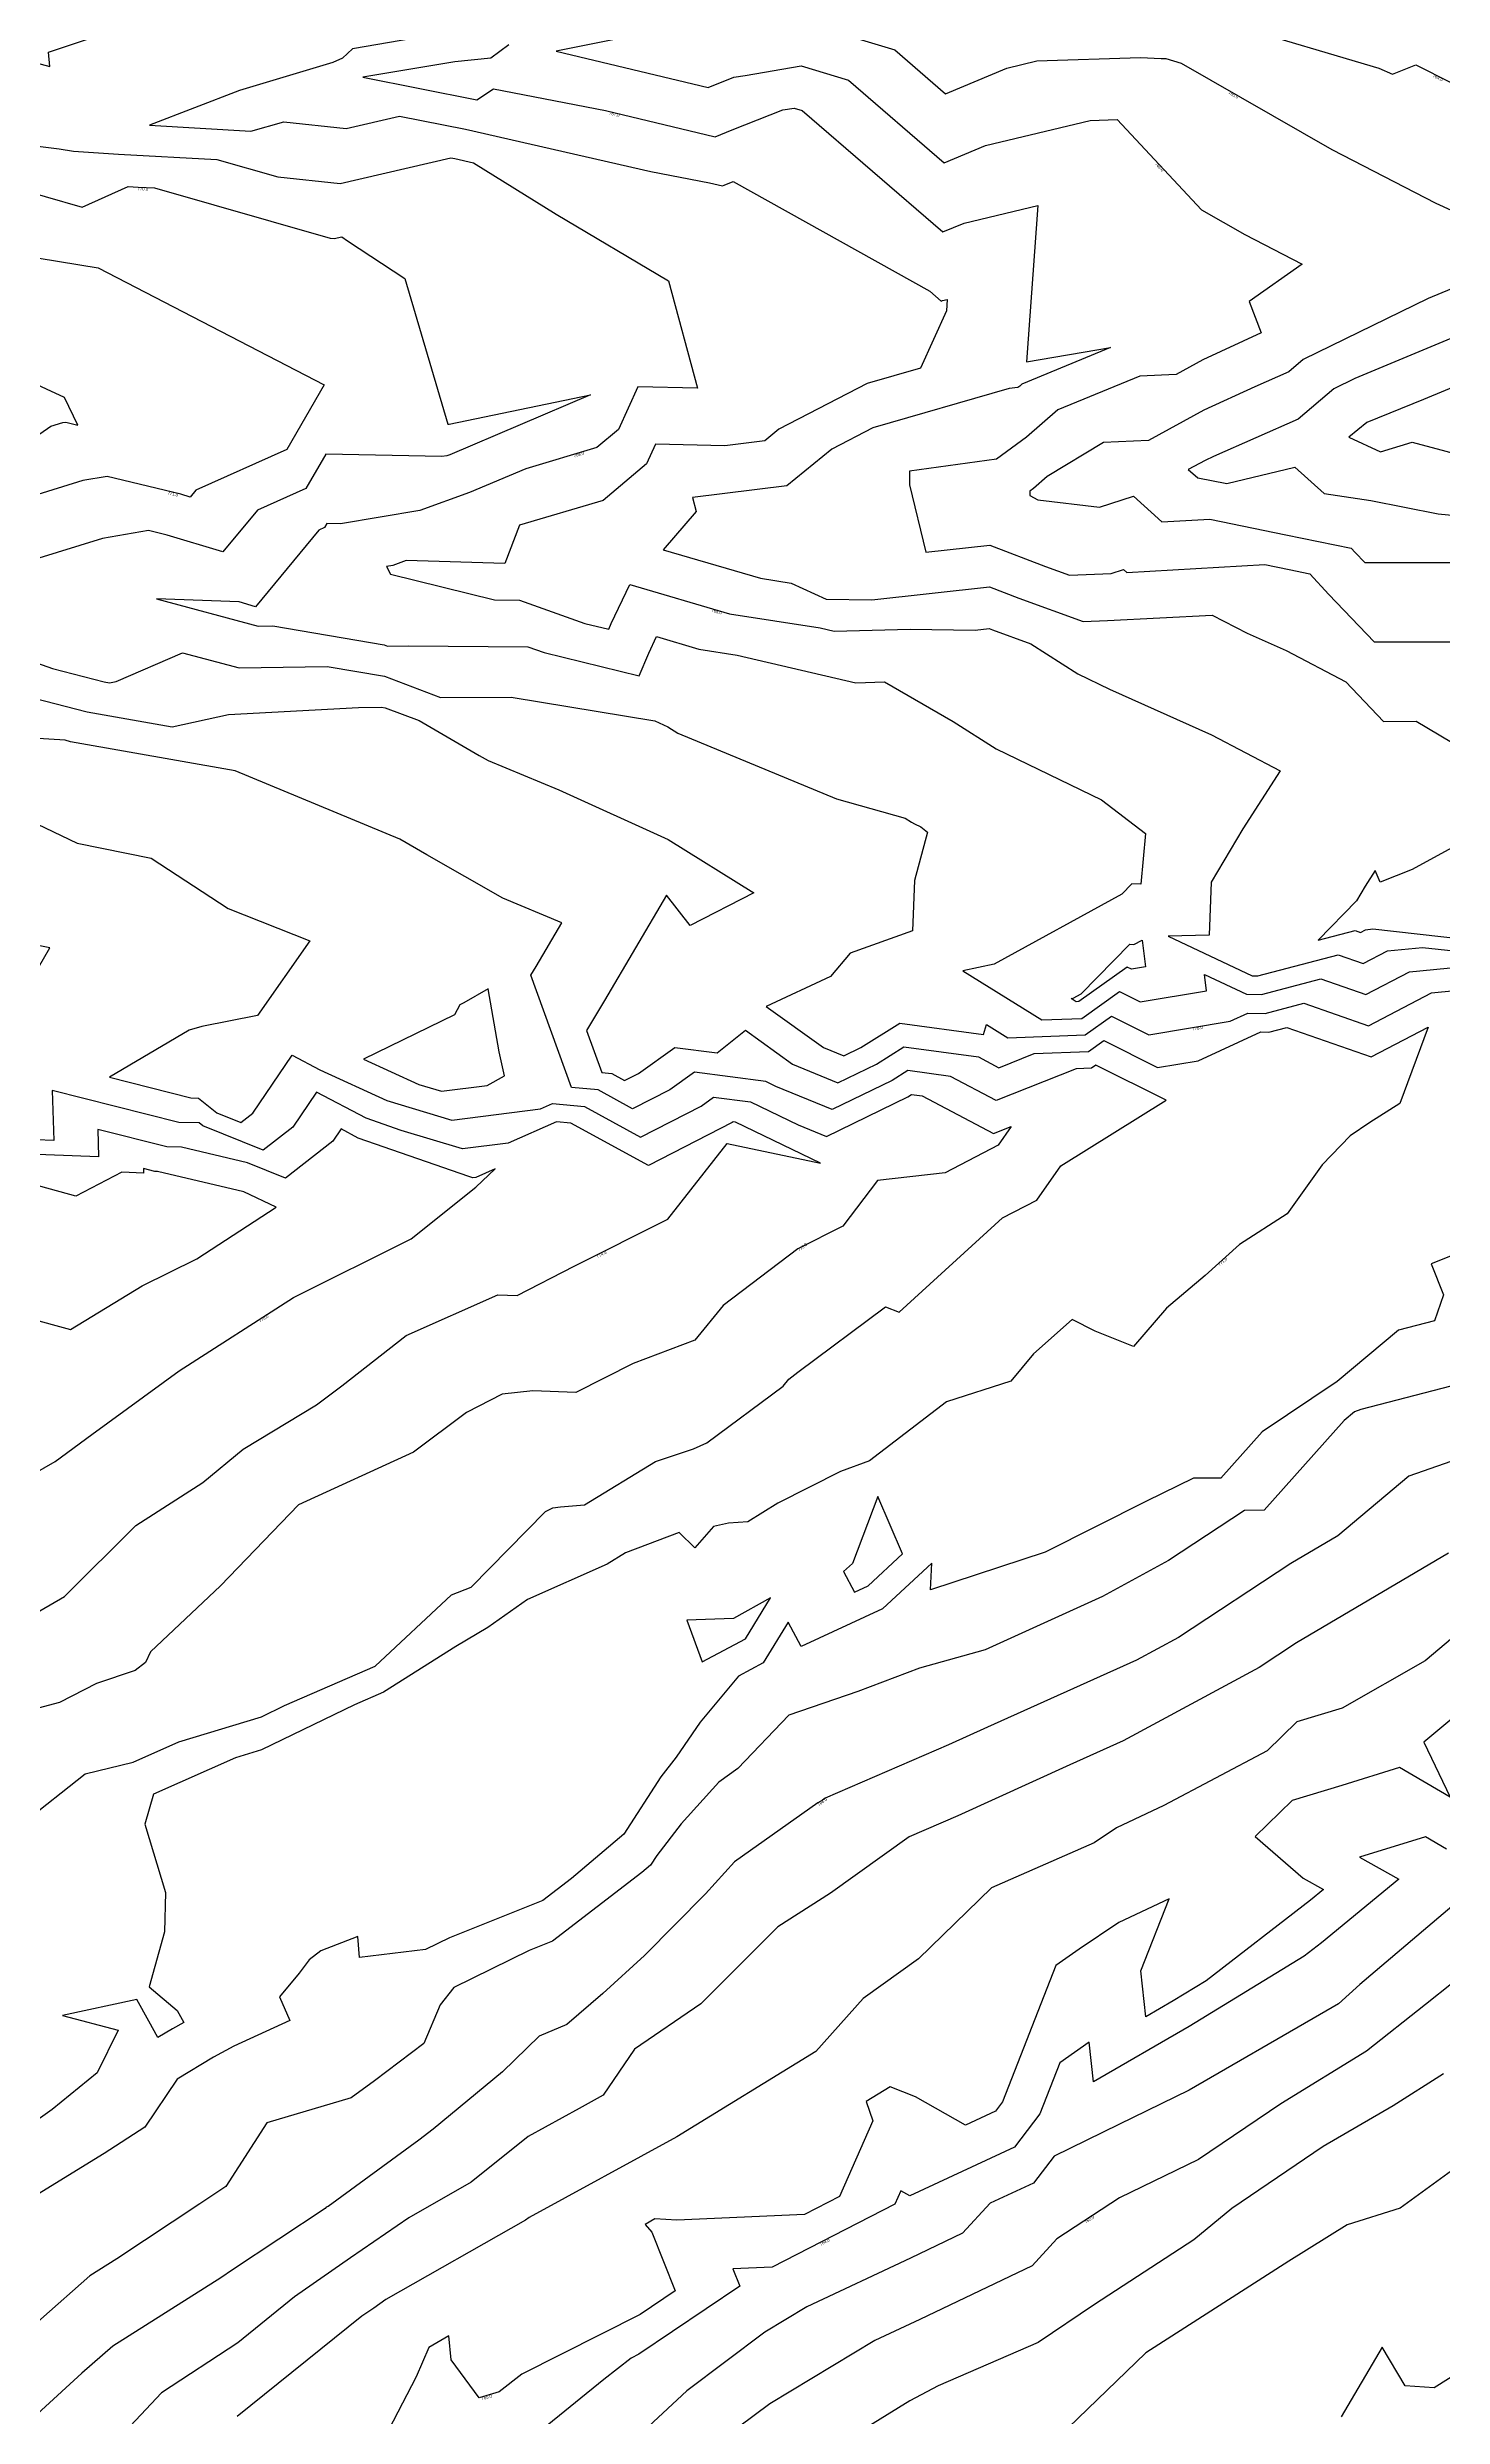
# Model space of a CAD drawing. Extents: x 1684434 to 1702565, y 997334 to 1000228.
# Drawn here: x 1700658.7 to 1700886.3, y 998999.5 to 999385.8 of the extents above; entities that cross this region are included whole.
import ezdxf

# ---------------------------------------------------------------- set-up
doc = ezdxf.new("R2010")
doc.units = 0
doc.layers.add('Default', color=7, linetype='Continuous')

msp = doc.modelspace()

# ---------------------------------------------------------------- linework, layer by layer
at = {"layer": 'Default'}
for points in [[(1700656.27, 999383.38), (1700659.08, 999382.64), (1700658.87, 999384.95), (1700669.32, 999388.43)], [(1700718.3, 999387.2), (1700708.49, 999385.54), (1700706.84, 999384.01), (1700705.27, 999383.3), (1700690.05, 999378.72), (1700675.38, 999373.1), (1700691.91, 999372.12), (1700697.27, 999373.61), (1700707.42, 999372.52), (1700716.14, 999374.56), (1700726.9, 999372.43), (1700757.1, 999365.51), (1700766.69, 999363.67), (1700768.79, 999363.17), (1700769.11, 999363.3), (1700770.56, 999363.87), (1700802.61, 999346.02), (1700804.49, 999344.39), (1700804.71, 999344.48), (1700805.47, 999344.66), (1700805.33, 999342.79), (1700801.13, 999333.47), (1700792.42, 999330.96), (1700778.02, 999323.51), (1700775.7, 999321.6), (1700769.22, 999320.8), (1700757.88, 999321.06), (1700756.39, 999317.84), (1700749.37, 999311.9), (1700735.71, 999307.85), (1700733.29, 999301.61), (1700717.24, 999302.09), (1700715.03, 999301.29), (1700713.99, 999301.12), (1700714.66, 999299.89), (1700731.61, 999295.66), (1700735.73, 999295.64), (1700746.38, 999291.84), (1700750.26, 999290.9), (1700750.65, 999291.81), (1700753.7, 999298.2), (1700769.98, 999293.42), (1700784.74, 999291.1), (1700787.01, 999290.57), (1700799.41, 999290.89), (1700810.03, 999290.75), (1700812.29, 999291), (1700812.85, 999290.78), (1700819.12, 999288.49), (1700826.75, 999283.64), (1700831.95, 999281.12), (1700848.55, 999273.69), (1700859.79, 999267.79), (1700853.7, 999258.32), (1700848.49, 999249.64), (1700848.18, 999240.99), (1700841.5, 999240.86), (1700855.18, 999234.4), (1700856.11, 999234.38), (1700869.21, 999237.82), (1700873.3, 999236.39), (1700877.29, 999238.47), (1700882.97, 999239.02), (1700889.61, 999238.28)], [(1700763.71, 999389.54), (1700741.69, 999385.14), (1700766.48, 999379.21), (1700770.68, 999380.91), (1700772.5, 999381.16), (1700781.66, 999382.75), (1700789.35, 999380.43), (1700804.97, 999366.93), (1700811.71, 999369.75), (1700828.76, 999373.83), (1700833.16, 999373.98), (1700846.95, 999359.29), (1700854.01, 999355.24), (1700863.35, 999350.42), (1700854.72, 999344.33), (1700856.69, 999339.2), (1700847.17, 999334.83), (1700842.8, 999332.44), (1700836.89, 999332.16), (1700823.5, 999326.64), (1700818.41, 999322.2), (1700813.5, 999318.6), (1700799.29, 999316.65), (1700799.31, 999314.42), (1700801.98, 999303.48), (1700812.39, 999304.62), (1700821.49, 999301.12), (1700825.41, 999299.69), (1700832.21, 999299.97), (1700834.23, 999300.62), (1700834.77, 999300.13), (1700857.28, 999301.43), (1700861.23, 999300.62), (1700864.63, 999299.92), (1700867.69, 999296.53), (1700875.08, 999288.82), (1700893.76, 999288.85)], [(1700782.81, 999389.62), (1700796.91, 999385.37), (1700805.21, 999378.2), (1700815.21, 999382.38), (1700820.08, 999383.55), (1700837, 999384.12), (1700840.34, 999383.92), (1700841.14, 999383.93), (1700843.61, 999383.2), (1700868.21, 999369.09), (1700885.13, 999360.34), (1700894.55, 999356.08)], [(1700851.99, 999389.42), (1700875.88, 999382.36), (1700878.08, 999381.4), (1700881.88, 999382.91), (1700893.41, 999377.1)], [(1700733.98, 999386.19), (1700731.04, 999384), (1700725.13, 999383.41), (1700710.16, 999380.88), (1700728.74, 999377.18), (1700731.44, 999378.97), (1700749.75, 999375.46), (1700767.63, 999371.19), (1700770.38, 999372.3), (1700778.63, 999375.55), (1700780.51, 999375.87), (1700781.79, 999375.49), (1700804.73, 999355.66), (1700808.21, 999357.11), (1700820.25, 999359.99), (1700818.37, 999334.46), (1700832.11, 999336.8), (1700817.61, 999330.82), (1700817.29, 999330.54), (1700816.98, 999330.31), (1700815.55, 999330.12), (1700793.31, 999323.71), (1700786.62, 999320.25), (1700779.32, 999314.26), (1700763.9, 999312.36), (1700764.5, 999310.1), (1700759.14, 999303.85), (1700775, 999299.19), (1700780.02, 999298.4), (1700785.72, 999295.81), (1700793.16, 999295.71), (1700812.34, 999297.81), (1700817.17, 999295.95), (1700827.64, 999292.14), (1700831.62, 999292.3), (1700848.66, 999293.21), (1700854.41, 999290.23), (1700860.75, 999287.4), (1700870.45, 999282.3), (1700876.61, 999275.87), (1700881.94, 999275.88), (1700887.72, 999272.47)], [(1700651.54, 999370.38), (1700660.61, 999369.22), (1700662.97, 999368.86), (1700670.28, 999368.36), (1700686.32, 999367.48), (1700696.29, 999364.63), (1700706.44, 999363.54), (1700724.51, 999367.75), (1700725.18, 999367.62), (1700728.22, 999366.93), (1700741.69, 999358.55), (1700760.01, 999347.7), (1700764.74, 999330.18), (1700755.03, 999330.4), (1700751.83, 999323.47), (1700748.32, 999320.5), (1700736.71, 999317.06), (1700727.54, 999313.16), (1700719.44, 999310.23), (1700706.53, 999308.08), (1700704.3, 999308.13), (1700703.92, 999307.47), (1700703, 999307.06), (1700692.67, 999294.55), (1700689.98, 999295.36), (1700676.5, 999295.86), (1700693.1, 999291.39), (1700695.5, 999291.43), (1700713.61, 999288.35), (1700714.18, 999288.13), (1700717.6, 999288.16), (1700737.04, 999288.03), (1700739.7, 999287.08), (1700755.23, 999283.31), (1700756.78, 999286.97), (1700758.07, 999289.68), (1700764.95, 999287.65), (1700771.2, 999286.67), (1700790.57, 999282.17), (1700795.21, 999282.29), (1700806.42, 999275.86), (1700813.43, 999271.41), (1700830.61, 999263.08), (1700837.79, 999257.6), (1700837.05, 999249.35), (1700835.59, 999249.39), (1700833.92, 999247.68), (1700813.11, 999236.29), (1700808, 999235.21), (1700820.92, 999227.21), (1700827.44, 999227.45), (1700833.54, 999231.82), (1700836.93, 999230.12), (1700847.73, 999231.91), (1700847.41, 999234.6), (1700854.25, 999231.37), (1700856.7, 999231.32), (1700866.42, 999233.87), (1700873.74, 999231.32), (1700880.87, 999235.03), (1700889.24, 999235.85)], [(1700652.33, 999363.17), (1700664.35, 999359.69), (1700671.87, 999363.09), (1700673.49, 999362.98), (1700676.16, 999362.83), (1700704.83, 999354.63), (1700705.47, 999354.57), (1700706.72, 999354.86), (1700707.63, 999354.24), (1700717, 999348.08), (1700724.01, 999324.33), (1700724.24, 999324.35), (1700747.27, 999329.1), (1700724.35, 999319.35), (1700723.84, 999319.16), (1700723.03, 999319.03), (1700704.09, 999319.45), (1700700.84, 999313.84), (1700692.97, 999310.32), (1700687.33, 999303.49), (1700678.22, 999306.24), (1700675.21, 999306.97), (1700667.71, 999305.7), (1700648.42, 999299.74)], [(1700638.05, 999354.53), (1700667, 999349.83), (1700703.87, 999330.76), (1700697.76, 999320.21), (1700682.94, 999313.58), (1700682, 999312.44), (1700680.48, 999312.9), (1700668.46, 999315.81), (1700664.47, 999315.14), (1700648, 999310.05)], [(1700889.31, 999347.06), (1700883.9, 999344.81), (1700863.51, 999334.86), (1700861.17, 999332.87), (1700855.65, 999330.43), (1700847.34, 999326.62), (1700838.29, 999321.67), (1700830.97, 999321.32), (1700821.77, 999315.8), (1700819.54, 999313.85), (1700818.95, 999313.42), (1700818.95, 999312.71), (1700820.25, 999311.99), (1700830.28, 999310.79), (1700835.84, 999312.58), (1700840.45, 999308.41), (1700848.28, 999308.86), (1700860.67, 999306.3), (1700871.35, 999304.11), (1700872, 999303.39), (1700873.56, 999301.77), (1700887.79, 999301.79)], [(1700890.86, 999339.64), (1700871.94, 999331.77), (1700868.54, 999330.11), (1700862.71, 999325.14), (1700848.9, 999319.04), (1700847.51, 999318.4), (1700844.78, 999316.91), (1700846.33, 999315.58), (1700851.06, 999314.63), (1700862.14, 999317.33), (1700866.96, 999313), (1700874.55, 999311.89), (1700885.53, 999309.68), (1700902.42, 999308.08)], [(1700638.8, 999309.83), (1700659.29, 999323.98), (1700661.23, 999324.57), (1700661.7, 999324.65), (1700663.67, 999324.17), (1700661.52, 999328.65), (1700645.33, 999336.1)], [(1700892.42, 999332.21), (1700883.15, 999328.36), (1700873.89, 999324.62), (1700870.98, 999322.21), (1700876.12, 999319.8), (1700881.31, 999321.39), (1700902.42, 999315.76)], [(1700645.93, 999289.25), (1700659.51, 999284.48), (1700667.95, 999282.3), (1700668.82, 999282.14), (1700669.93, 999282.39), (1700680.72, 999287.06), (1700689.96, 999284.57), (1700704.36, 999284.82), (1700713.7, 999283.22), (1700722.8, 999279.75), (1700734.34, 999279.84), (1700757.75, 999275.96), (1700759.88, 999274.99), (1700761.55, 999273.95), (1700787.4, 999263.24), (1700798.6, 999260.07), (1700799.66, 999259.45), (1700800.1, 999259.17), (1700801.18, 999258.65), (1700802.26, 999257.82), (1700800.14, 999249.92), (1700799.8, 999241.71), (1700789.65, 999238.05), (1700786.4, 999234.29), (1700775.96, 999229.4), (1700785.3, 999222.67), (1700788.59, 999221.32), (1700791.38, 999222.68), (1700797.72, 999226.67), (1700811.36, 999224.83), (1700811.87, 999226.42), (1700815.33, 999224.27), (1700827.96, 999224.74), (1700832.26, 999227.82), (1700838.33, 999224.77), (1700851.59, 999226.97), (1700854.52, 999228.32), (1700857.3, 999228.26), (1700863.63, 999229.92), (1700874.17, 999226.25), (1700884.45, 999231.6), (1700888.33, 999231.98)], [(1700651.3, 999281.01), (1700665.2, 999277.42), (1700679.08, 999274.98), (1700688.23, 999276.98), (1700709.46, 999278.14), (1700713.21, 999278.2), (1700713.8, 999278.1), (1700719.32, 999275.99), (1700729.14, 999270.33), (1700730.59, 999269.51), (1700742.12, 999264.69), (1700759.93, 999256.63), (1700773.91, 999247.91), (1700763.54, 999242.58), (1700759.66, 999247.55), (1700749.59, 999230.36), (1700746.63, 999225.49), (1700749.11, 999218.62), (1700750.74, 999218.47), (1700752.85, 999217.31), (1700755.13, 999218.48), (1700761.06, 999222.71), (1700767.93, 999221.81), (1700772.54, 999225.53), (1700780.25, 999219.99), (1700787.64, 999216.94), (1700793.93, 999220), (1700798.37, 999222.8), (1700810.55, 999221.15), (1700813.87, 999219.39), (1700819.67, 999221.7), (1700828.48, 999222.02), (1700830.99, 999223.82), (1700839.74, 999219.43), (1700846.37, 999220.53), (1700856.6, 999225.23), (1700857.9, 999225.2), (1700860.84, 999225.97), (1700874.61, 999221.17), (1700883.9, 999226.01), (1700879.29, 999213.55), (1700874.38, 999210.45), (1700871.2, 999208.3), (1700866.64, 999203.57), (1700860.89, 999195.59), (1700853.12, 999190.58), (1700847.54, 999185.54), (1700841.23, 999180.2), (1700835.84, 999173.97), (1700829.57, 999176.43), (1700825.84, 999178.37), (1700819.56, 999172.77), (1700815.84, 999168.31), (1700805.34, 999164.95), (1700792.8, 999155.33), (1700788.07, 999153.59), (1700777.86, 999148.41), (1700772.94, 999145.36), (1700769.77, 999145.14), (1700767.37, 999144.59), (1700764.28, 999141.12), (1700761.73, 999143.64), (1700753, 999140.31), (1700750, 999138.48), (1700737.02, 999132.69), (1700730.56, 999128.11), (1700725.32, 999125.04), (1700713.5, 999117.58), (1700708.81, 999115.54), (1700693.65, 999108.18), (1700689.36, 999106.89), (1700676.02, 999100.95), (1700674.6, 999096.09), (1700677.96, 999084.93), (1700677.8, 999078.49), (1700675.3, 999069.56), (1700679.88, 999065.67), (1700680.98, 999063.75), (1700679.09, 999062.72), (1700676.72, 999061.29), (1700675.26, 999063.94), (1700673.31, 999067.46), (1700661.16, 999064.89), (1700670.24, 999062.5), (1700666.81, 999055.5), (1700659.46, 999049.55), (1700652.68, 999044.69)], [(1700826.49, 999219.21), (1700813.43, 999214.03), (1700805.98, 999217.98), (1700799.02, 999218.92), (1700796.48, 999217.32), (1700786.7, 999212.57), (1700777.51, 999216.35), (1700775.88, 999217.13), (1700764.22, 999218.66), (1700760.22, 999215.81), (1700754.15, 999212.7), (1700748.51, 999215.77), (1700744.17, 999216.18), (1700737.56, 999234.49), (1700738.41, 999235.88), (1700742.6, 999243.04), (1700732.98, 999247.06), (1700720.61, 999254.11), (1700716.18, 999256.66), (1700689.33, 999267.82), (1700662.45, 999272.55), (1700661.58, 999272.78), (1700655.38, 999273.18)], [(1700650.45, 999262.27), (1700663.56, 999256.03), (1700675.63, 999253.56), (1700688.2, 999245.34), (1700701.53, 999240.07), (1700692.97, 999227.91), (1700683.87, 999226.1), (1700681.83, 999225.52), (1700668.82, 999217.84), (1700682.1, 999214.48), (1700683.33, 999214.46), (1700686.35, 999212.06), (1700690.28, 999210.46), (1700692.22, 999211.97), (1700698.6, 999221.42), (1700703.12, 999219.05), (1700714.06, 999214.08), (1700724.68, 999210.87), (1700739.11, 999212.69), (1700741.09, 999213.56), (1700746.28, 999213.07), (1700755.45, 999208.08), (1700765.31, 999213.14), (1700767.37, 999214.61), (1700773.39, 999213.82), (1700781.16, 999210.08), (1700785.75, 999208.19), (1700799.03, 999214.64), (1700799.66, 999215.04), (1700801.4, 999214.81), (1700813, 999208.66), (1700815.9, 999209.81), (1700813.78, 999206.76), (1700805.12, 999202.25), (1700794.07, 999201.02), (1700788.44, 999193.56), (1700781.11, 999189.89), (1700768.9, 999180.62), (1700764.31, 999174.96), (1700754.23, 999171.17), (1700744.9, 999166.42), (1700737.9, 999166.72), (1700732.87, 999166.2), (1700727.05, 999163.2), (1700718.43, 999156.7), (1700699.67, 999148.15), (1700686.94, 999134.94), (1700675.52, 999124.17), (1700674.7, 999122.43), (1700673, 999121.14), (1700666.7, 999119.01), (1700660.69, 999115.91), (1700651.28, 999113.41)], [(1700888.37, 999255.56), (1700881.31, 999251.7), (1700876.1, 999249.66), (1700875.28, 999251.56), (1700873.62, 999248.98), (1700872.2, 999246.61), (1700865.94, 999240.18), (1700872, 999241.77), (1700872.87, 999241.47), (1700873.71, 999241.9), (1700874.9, 999242.02), (1700889.85, 999240.35)], [(1700649.65, 999222.64), (1700659.11, 999238.95), (1700643.93, 999242.01)], [(1700837.8, 999235.84), (1700835.52, 999235.46), (1700834.81, 999235.82), (1700826.91, 999230.17), (1700826.5, 999230.15), (1700825.69, 999230.66), (1700826.01, 999230.73), (1700827.32, 999231.44), (1700835.24, 999239.52), (1700835.88, 999239.51), (1700837.28, 999240.22), (1700837.8, 999235.84)], [(1700732.37, 999221.97), (1700730.6, 999232.25), (1700726.6, 999229.97), (1700725.98, 999229.64), (1700725.12, 999228.02), (1700710.28, 999220.78), (1700719.28, 999216.69), (1700722.98, 999215.58), (1700730.42, 999216.52), (1700733.28, 999218.05), (1700732.37, 999221.97)], [(1700654.7, 999096.24), (1700664.85, 999104.3), (1700672.69, 999106.16), (1700680.15, 999109.48), (1700693.61, 999113.55), (1700697.4, 999115.39), (1700712.14, 999121.81), (1700724.59, 999133.45), (1700727.82, 999134.71), (1700739.92, 999147.04), (1700741.12, 999147.65), (1700742.38, 999147.78), (1700746.29, 999148.12), (1700757.91, 999155.19), (1700764.06, 999157.27), (1700766.25, 999158.26), (1700778.71, 999167.49), (1700779.62, 999168.62), (1700781.1, 999169.74), (1700795.39, 999180.44), (1700797.6, 999179.56), (1700814.5, 999194.9), (1700820.08, 999197.81), (1700823.97, 999203.42), (1700841.15, 999214.09), (1700829.72, 999219.82), (1700829, 999219.3), (1700826.49, 999219.21)], [(1700770.91, 999210.51), (1700770.53, 999210.56), (1700770.4, 999210.46), (1700756.75, 999203.46), (1700744.05, 999210.37), (1700741.75, 999210.59), (1700733.83, 999207.11), (1700726.39, 999206.17), (1700716.42, 999209.17), (1700710.68, 999211.17), (1700702.6, 999215.42), (1700698.74, 999209.7), (1700693.9, 999205.94), (1700684.07, 999209.92), (1700683.44, 999210.43), (1700680.15, 999210.48), (1700659.48, 999215.71), (1700659.73, 999207.55), (1700653.99, 999207.76)], [(1700728.56, 999201.52), (1700728.09, 999201.47), (1700727.46, 999201.65), (1700709.41, 999207.94), (1700706.6, 999209.42), (1700705.26, 999207.43), (1700697.53, 999201.41), (1700691.35, 999203.91), (1700680.58, 999206.44), (1700678.2, 999206.48), (1700666.93, 999209.33), (1700667.06, 999204.88), (1700654.14, 999205.35)], [(1700657.47, 999130.87), (1700661.49, 999133.19), (1700673.14, 999144.74), (1700684.03, 999151.76), (1700690.65, 999157.21), (1700702.59, 999164.42), (1700706.7, 999167.52), (1700717.22, 999175.72), (1700732.19, 999182.39), (1700735.3, 999182.25), (1700744.64, 999187.02), (1700759.87, 999194.72), (1700769.55, 999207.06), (1700784.81, 999203.82), (1700770.91, 999210.51)], [(1700649.18, 999148.99), (1700659.99, 999155.19), (1700665.94, 999159.59), (1700680.18, 999169.99), (1700698.87, 999181.95), (1700718.05, 999191.52), (1700728.58, 999199.92), (1700731.73, 999202.92), (1700728.56, 999201.52)], [(1700655.53, 999178.61), (1700662.48, 999176.72), (1700674.15, 999183.82), (1700683.07, 999188.23), (1700695.99, 999196.64), (1700690.76, 999199.16), (1700676.65, 999202.48), (1700676.25, 999202.48), (1700674.38, 999202.96), (1700674.4, 999202.22), (1700670.87, 999202.35), (1700663.36, 999198.48), (1700652.93, 999201.32)], [(1700898.44, 999193.01), (1700884.39, 999187.42), (1700886.43, 999182.36), (1700884.92, 999178.14), (1700879.05, 999176.62), (1700869.09, 999168.23), (1700856.82, 999160.06), (1700850.08, 999152.48), (1700845.61, 999152.46), (1700837.97, 999148.72), (1700821.44, 999140.43), (1700802.74, 999134.26), (1700802.97, 999138.62), (1700794.93, 999131.18), (1700781.64, 999125.01), (1700779.53, 999129.01), (1700775.47, 999122.37), (1700771.42, 999120.22), (1700765.16, 999112.7), (1700761.24, 999106.99), (1700758.76, 999103.79), (1700752.7, 999094.46), (1700744.16, 999087.21), (1700739.53, 999083.64), (1700724.27, 999077.53), (1700720.39, 999075.61), (1700709.62, 999074.35), (1700709.32, 999077.74), (1700703.32, 999075.42), (1700701.38, 999073.96), (1700699.77, 999071.79), (1700696.55, 999067.91), (1700698.27, 999064.07), (1700689.09, 999059.87), (1700685.82, 999058.08), (1700679.89, 999054.51), (1700674.58, 999046.65), (1700667.94, 999042.38), (1700656.39, 999035.25)], [(1700887.61, 999167.48), (1700872.93, 999163.68), (1700871.88, 999163.31), (1700870.18, 999161.88), (1700857.17, 999147.24), (1700853.96, 999147.22), (1700841.56, 999139.06), (1700830.81, 999133.17), (1700811.64, 999124.51), (1700800.93, 999121.52), (1700790.91, 999117.71), (1700779.64, 999113.84), (1700771.34, 999105.14), (1700768.22, 999102.93), (1700762.05, 999096.12), (1700758.08, 999090.97), (1700757.07, 999089.41), (1700755.64, 999088.21), (1700741.09, 999077.01), (1700737.27, 999075.48), (1700725.01, 999069.42), (1700722.78, 999066.61), (1700720.12, 999060.3), (1700712.03, 999054.21), (1700708.24, 999051.45), (1700694.51, 999047.38), (1700687.81, 999037), (1700683.56, 999034.18), (1700670.03, 999025.18), (1700665.63, 999022.41), (1700649.61, 999008.32)], [(1700889.93, 999156.03), (1700880.73, 999152.79), (1700869.16, 999143.08), (1700861.5, 999138.55), (1700843.18, 999126.5), (1700836.31, 999122.79), (1700812.02, 999111.88), (1700805.67, 999108.99), (1700785.57, 999100.31), (1700785.12, 999099.99), (1700784.38, 999099.52), (1700770.76, 999089.92), (1700766.03, 999084.7), (1700756.1, 999074.66), (1700749.3, 999068.47), (1700743.44, 999063.39), (1700738.91, 999061.52), (1700732.92, 999055.68), (1700721.65, 999046.32), (1700719.3, 999044.55), (1700704.49, 999033.74), (1700704.18, 999033.65), (1700704.03, 999033.42), (1700688.92, 999023.38), (1700687, 999022.11), (1700669.36, 999010.98), (1700664.31, 999006.55), (1700651.16, 998994.49)], [(1700794.17, 999149.51), (1700790, 999138.55), (1700788.55, 999137.28), (1700790.34, 999133.9), (1700792.55, 999134.93), (1700798.17, 999140.14), (1700794.17, 999149.51)], [(1700887.2, 999140.27), (1700862.42, 999125.62), (1700856.35, 999121.62), (1700834.15, 999109.64), (1700825.48, 999105.75), (1700807.17, 999097.4), (1700799.26, 999093.98), (1700786.4, 999084.81), (1700777.86, 999079.33), (1700765.29, 999066.78), (1700754.46, 999059.37), (1700749.37, 999051.86), (1700745.42, 999049.69), (1700737.09, 999045.15), (1700727.84, 999037.69), (1700717.65, 999031.9), (1700708.12, 999025.35), (1700698.99, 999018.98), (1700689.74, 999011.53), (1700677.32, 999003.35), (1700669.72, 998995.25)], [(1700770.58, 999129.58), (1700763, 999129.35), (1700765.49, 999122.54), (1700772.58, 999126.29), (1700776.64, 999132.95), (1700770.58, 999129.58)], [(1700890.97, 999129.06), (1700883.4, 999122.68), (1700869.88, 999115), (1700862.5, 999112.74), (1700857.65, 999108.04), (1700840.81, 999099.1), (1700833.1, 999095.47), (1700829.42, 999093), (1700812.7, 999085.7), (1700800.76, 999074.12), (1700791.78, 999067.65), (1700784.05, 999058.99), (1700761.34, 999045.07), (1700737.26, 999031.95), (1700736.68, 999031.48), (1700713.93, 999018.56), (1700711.92, 999017.18), (1700710, 999015.84), (1700689.67, 998999.47)], [(1700889.73, 999114.89), (1700883.22, 999109.41), (1700887.49, 999100.45), (1700879.25, 999105.28), (1700869.84, 999102.38), (1700861.75, 999099.91), (1700855.67, 999094.03), (1700863.53, 999087.26), (1700866.81, 999085.41), (1700864.71, 999083.68), (1700847.68, 999070.54), (1700842.33, 999067.26), (1700837.87, 999064.68), (1700837.06, 999072.18), (1700841.66, 999083.9), (1700833.43, 999080.02), (1700827.01, 999075.7), (1700823.2, 999073.03), (1700814.5, 999050.82), (1700813.32, 999049.26), (1700808.44, 999046.99), (1700800.27, 999051.6), (1700796.16, 999053.22), (1700792.23, 999050.84), (1700793.33, 999047.68), (1700787.89, 999035.36), (1700782.17, 999032.44), (1700761.37, 999031.53), (1700757.78, 999031.7), (1700756.18, 999030.82), (1700757.31, 999029.55), (1700761.09, 999020), (1700755.36, 999016.14), (1700736.08, 999006.4), (1700732.37, 999003.5), (1700729.1, 999002.51), (1700724.56, 999008.72), (1700724.2, 999012.63), (1700720.89, 999010.77), (1700718.85, 999005.98), (1700710.6, 998990.02)], [(1700886.87, 999092.01), (1700883.45, 999094.01), (1700872.71, 999090.71), (1700879.12, 999087.1), (1700866.52, 999076.73), (1700863.68, 999074.54), (1700844.94, 999063.07), (1700829.33, 999054.05), (1700828.63, 999060.55), (1700823.83, 999057.18), (1700820.57, 999048.85), (1700816.42, 999043.4), (1700799.35, 999035.47), (1700797.9, 999036.28), (1700796.94, 999034.1), (1700776.9, 999023.86), (1700770.51, 999023.58), (1700771.63, 999020.75), (1700755.15, 999009.63), (1700753.94, 999009.02), (1700749.47, 999005.51), (1700739.37, 998997.34)], [(1700890.65, 999085.1), (1700872.75, 999069.91), (1700869.28, 999066.75), (1700866.17, 999064.98), (1700844.91, 999052.68), (1700833.48, 999047.08), (1700822.89, 999041.96), (1700819.52, 999037.54), (1700812.47, 999034.27), (1700807.97, 999029.36), (1700799.46, 999025.29), (1700782.56, 999017.36), (1700775.69, 999013.23), (1700763.01, 999003.67), (1700756.73, 998997.84)], [(1700897.01, 999077.41), (1700883.46, 999066.66), (1700873.87, 999059.06), (1700859.87, 999050.48), (1700846.47, 999041.41), (1700833.56, 999035.12), (1700823.33, 999028.47), (1700819.31, 999024.08), (1700800.98, 999015.33), (1700793.67, 999011.89), (1700776.52, 999001.58), (1700771.44, 998997.75)], [(1700886.39, 999055.37), (1700878.21, 999050.17), (1700866.79, 999043.53), (1700851.86, 999033.41), (1700845.66, 999028.3), (1700829.47, 999017.75), (1700820.28, 999011.57), (1700804.01, 999004.5), (1700799.34, 999002.06), (1700780.42, 998990.36)], [(1700887.72, 999039.57), (1700879.36, 999033.48), (1700870.69, 999030.74), (1700861.2, 999024.81), (1700837.88, 999009.87), (1700822.03, 998994.59)], [(1700890.01, 999007.4), (1700884.87, 999004.16), (1700880.13, 999004.48), (1700876.4, 999010.78), (1700869.74, 998999.45)]]:
    msp.add_lwpolyline(points, dxfattribs=at)

# ---------------------------------------------------------------- texts
for s, rotation, p in [(' 765.0', 330.1427, (1700851.11, 999378.33)), (' 764.0', 333.2472, (1700884.44, 999381.06)), (' 767.0', 346.5513, (1700750.09, 999374.87)), (' 766.0', 313.2104, (1700839.17, 999366.84)), (' 770.0', 356.0842, (1700673.2, 999362.49)), (' 769.0', 16.5206, (1700744.44, 999318.83)), (' 771.0', 346.3734, (1700678.08, 999312.96)), (' 768.0', 343.6183, (1700766.78, 999293.84)), (' 770.0', 9.4278, (1700845.3, 999225.42)), (' 774.0', 26.8174, (1700748.24, 999188.27)), (' 773.0', 37.2252, (1700781.16, 999189.3)), (' 771.0', 42.1078, (1700849.76, 999186.87)), (' 775.0', 32.6188, (1700693.21, 999177.73)), (' 768.0', 35.1521, (1700784.36, 999098.89)), (' 762.0', 33.0367, (1700827.89, 999030.84)), (' 764.0', 27.0728, (1700784.63, 999027.25)), (' 765.0', 16.805, (1700729.4, 999002.08))]:
    msp.add_text(s, height=0.5, rotation=rotation, dxfattribs=at).set_placement(p)

doc.saveas('drawing.dxf')
